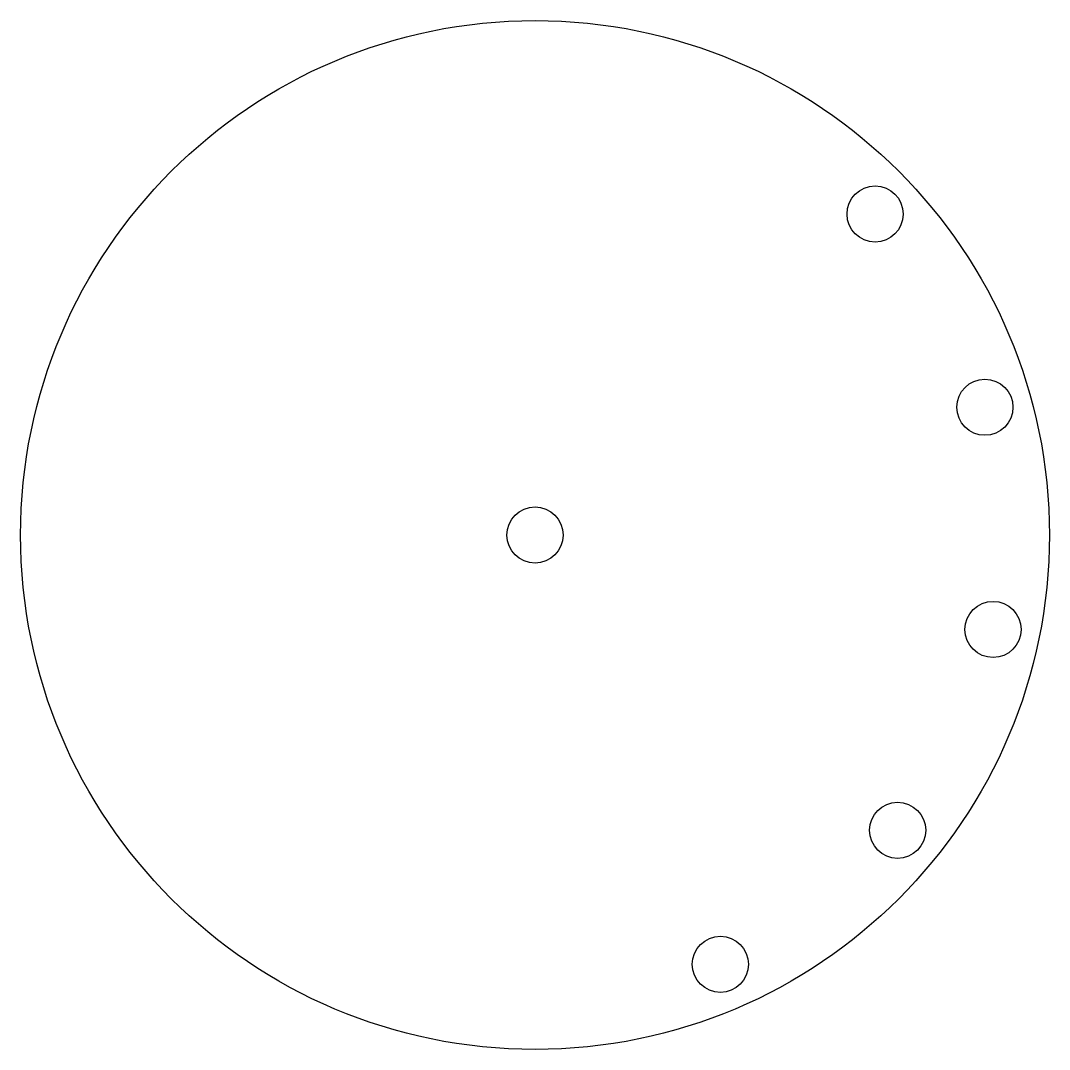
# Model space of a CAD drawing. Header units: millimetres. Extents: x -55 to 55, y 8 to 118.
import ezdxf

# ---------------------------------------------------------------- set-up
doc = ezdxf.new("R2010")
doc.units = ezdxf.units.MM
doc.layers.get('0').update_dxf_attribs({"linetype": 'CONTINUOUS'})

msp = doc.modelspace()

# ---------------------------------------------------------------- linework, layer by layer
for centre, radius in [((0, 63.2), 55), ((36.36, 97.52), 3), ((48.1, 76.86), 3), ((0, 63.2), 3), ((48.97, 53.1), 3), ((38.77, 31.63), 3), ((19.82, 17.3), 3)]:
    msp.add_circle(centre, radius)

doc.saveas('drawing.dxf')
